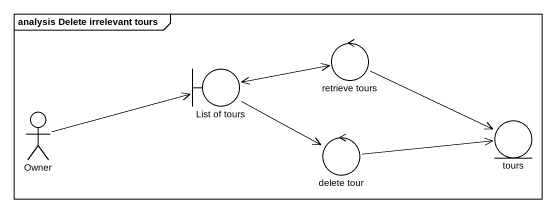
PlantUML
@startuml
mainframe analysis Delete irrelevant tours
control "retrieve tours" as retrieve_tours
boundary "List of tours" as List_of_tours
actor Owner
entity tours
control "delete tour" as delete_tour
retrieve_tours -left-> List_of_tours
retrieve_tours -right-> tours
List_of_tours -right-> retrieve_tours
List_of_tours -right-> delete_tour
Owner -right-> List_of_tours
delete_tour -right-> tours
@enduml
